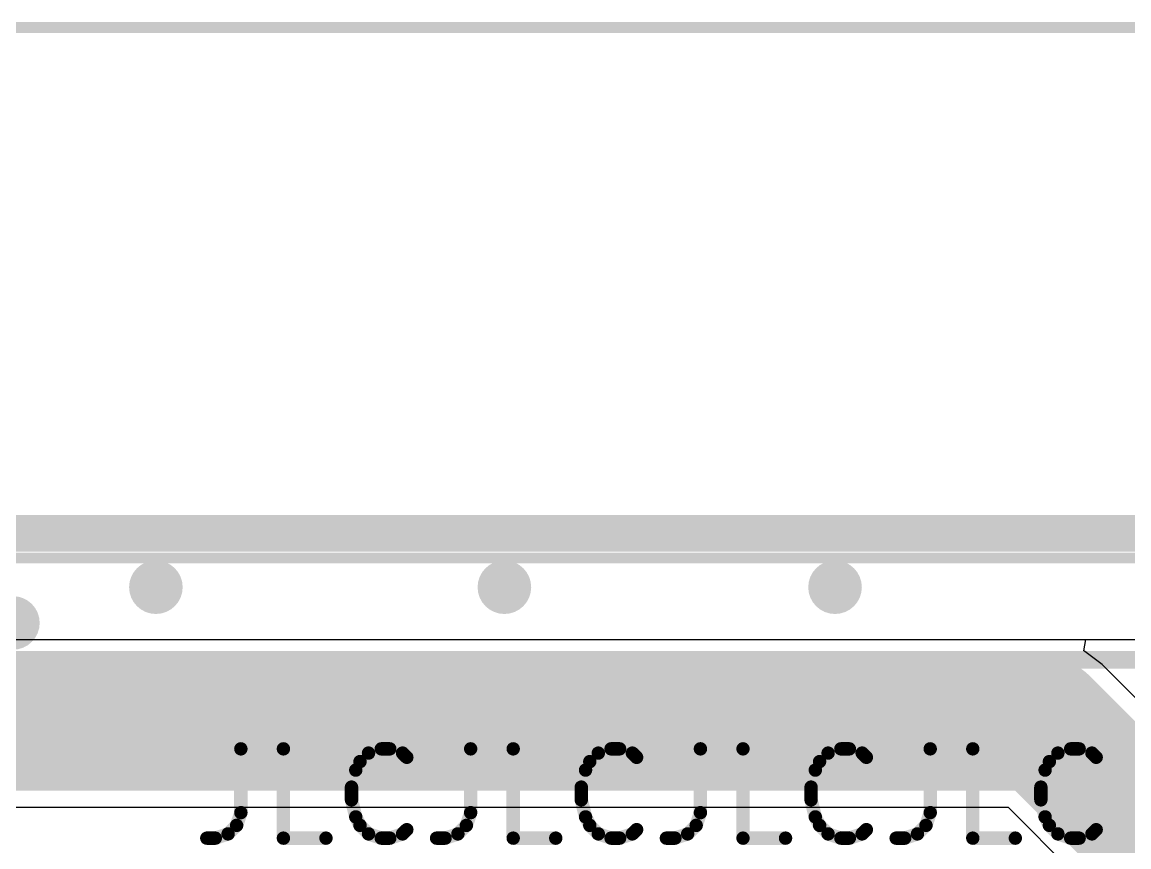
# Model space of a CAD drawing. Header units: inches. Extents: x 0 to 12.4, y -0.6 to 2.2.
# Drawn here: x 1.7729 to 2.2605, y 1.8271 to 2.1907 of the extents above; entities that cross this region are included whole.
import ezdxf

# ---------------------------------------------------------------- set-up
doc = ezdxf.new("R2010")
doc.units = ezdxf.units.IN
doc.header["$MEASUREMENT"] = 0
for name, color, linetype in [('Board_Outline', 216, 'Continuous'), ('Bottom Layer', 5, 'Continuous'), ('Dimension', 6, 'Continuous'), ('Mechanical 4', 56, 'Continuous'), ('Top Layer', 1, 'Continuous'), ('Top Overlay', 2, 'Continuous')]:
    doc.layers.add(name, color=color, linetype=linetype)

# ---------------------------------------------------------------- blocks, each defined once
blk = doc.blocks.new('41_SMD_UFL_M______17')
at = {"layer": 'Top Overlay'}
blk.add_lwpolyline([(-0.356, 0.398, 0.005, 0.005, 0), (0.356, 0.398, 0.005, 0.005, 0)], format="xyseb", dxfattribs=at)

msp = doc.modelspace()

# ---------------------------------------------------------------- hatches: boundary and pattern name
at = {"layer": 'Dimension'}
h = msp.add_hatch(color=6, dxfattribs=at)
edge = h.paths.add_edge_path()
edge.add_arc((1.83179, 1.94161), 0.01181, 0, 360)
h = msp.add_hatch(color=6, dxfattribs=at)
edge = h.paths.add_edge_path()
edge.add_arc((1.98533, 1.94161), 0.01181, 0, 360)
h = msp.add_hatch(color=6, dxfattribs=at)
edge = h.paths.add_edge_path()
edge.add_arc((2.131, 1.94161), 0.01181, 0, 360)
h = msp.add_hatch(color=6, dxfattribs=at)
edge = h.paths.add_edge_path()
edge.add_arc((1.76879, 1.92586), 0.01181, 0, 360)
h = msp.add_hatch(color=6, dxfattribs=at)
edge = h.paths.add_edge_path()
edge.add_arc((1.76879, 1.8983), 0.01181, 0, 360)

# ---------------------------------------------------------------- linework, layer by layer
at = {"layer": 'Board_Outline'}
msp.add_lwpolyline([(0, 1.9685, 0.01, 0.01, 0), (2.55906, 1.9685, 0.01, 0.01, 0)], format="xyseb", dxfattribs=at)
at = {"layer": 'Bottom Layer'}
for p, q in [((2.24056, 1.9135), (2.24156, 1.9185)), ((2.24156, 1.9185), (2.50906, 1.9185)), ((2.24101, 1.91332), (2.24056, 1.9135)), ((2.24864, 1.90747), (2.24101, 1.91332)), ((2.461, 1.6951), (2.24864, 1.90747)), ((1.66759, 1.84457), (2.20733, 1.84457)), ((2.20733, 1.84457), (2.48068, 1.57121))]:
    msp.add_line(p, q, dxfattribs=at)
for points in [[(0.76841, 1.88141, 0.05906, 0.05906, 0), (2.22259, 1.88141, 0.05906, 0.05906, 0)], [(2.22259, 1.88141, 0.05906, 0.05906, 0), (2.51753, 1.58647, 0.05906, 0.05906, 0)]]:
    msp.add_lwpolyline(points, format="xyseb", dxfattribs=at)
msp.add_lwpolyline([(2.20782, 1.88141, 0.02953, 0.02953, 1), (2.23735, 1.88141, 0.02953, 0.02953, 1)], format="xyseb", close=True, dxfattribs=at)
msp.add_lwpolyline([(2.20782, 1.88141, 0.02953, 0.02953, 1), (2.23735, 1.88141, 0.02953, 0.02953, 1)], format="xyseb", close=True, dxfattribs=at)
at = {"layer": 'Dimension'}
for points in [[(0.54426, 1.96128, 0.00787, 0.00787, 0), (2.47056, 1.96128, 0.00787, 0.00787, 0)], [(1.75305, 1.90958, 0.00787, 0.00787, 0), (2.3436, 1.90958, 0.00787, 0.00787, 0)], [(1.75305, 1.90958, 0.00787, 0.00787, 0), (2.3436, 1.90958, 0.00787, 0.00787, 0)]]:
    msp.add_lwpolyline(points, format="xyseb", dxfattribs=at)
at = {"layer": 'Mechanical 4'}
for points in [[(1.69675, 2.18836, 0.00472, 0.00472, 0), (2.40541, 2.18836, 0.00472, 0.00472, 0)], [(1.69675, 1.9545, 0.00472, 0.00472, 0), (2.40541, 1.9545, 0.00472, 0.00472, 0)], [(1.86923, 1.84223, 0.00591, 0.00591, 0), (1.86923, 1.87035, 0.00591, 0.00591, 0)], [(1.88797, 1.83098, 0.00591, 0.00591, 0), (1.88797, 1.87035, 0.00591, 0.00591, 0)], [(1.92547, 1.86848, 0.00591, 0.00591, 0), (1.93109, 1.87035, 0.00591, 0.00591, 0)], [(1.93109, 1.87035, 0.00591, 0.00591, 0), (1.93484, 1.87035, 0.00591, 0.00591, 0)], [(1.93484, 1.87035, 0.00591, 0.00591, 0), (1.94047, 1.86848, 0.00591, 0.00591, 0)], [(1.97046, 1.84223, 0.00591, 0.00591, 0), (1.97046, 1.87035, 0.00591, 0.00591, 0)], [(1.98921, 1.83098, 0.00591, 0.00591, 0), (1.98921, 1.87035, 0.00591, 0.00591, 0)], [(2.02671, 1.86848, 0.00591, 0.00591, 0), (2.03233, 1.87035, 0.00591, 0.00591, 0)], [(2.03233, 1.87035, 0.00591, 0.00591, 0), (2.03608, 1.87035, 0.00591, 0.00591, 0)], [(2.03608, 1.87035, 0.00591, 0.00591, 0), (2.0417, 1.86848, 0.00591, 0.00591, 0)], [(2.0717, 1.84223, 0.00591, 0.00591, 0), (2.0717, 1.87035, 0.00591, 0.00591, 0)], [(2.09045, 1.83098, 0.00591, 0.00591, 0), (2.09045, 1.87035, 0.00591, 0.00591, 0)], [(2.12794, 1.86848, 0.00591, 0.00591, 0), (2.13357, 1.87035, 0.00591, 0.00591, 0)], [(2.13357, 1.87035, 0.00591, 0.00591, 0), (2.13732, 1.87035, 0.00591, 0.00591, 0)], [(2.13732, 1.87035, 0.00591, 0.00591, 0), (2.14294, 1.86848, 0.00591, 0.00591, 0)], [(2.17294, 1.84223, 0.00591, 0.00591, 0), (2.17294, 1.87035, 0.00591, 0.00591, 0)], [(2.19169, 1.83098, 0.00591, 0.00591, 0), (2.19169, 1.87035, 0.00591, 0.00591, 0)], [(2.22918, 1.86848, 0.00591, 0.00591, 0), (2.23481, 1.87035, 0.00591, 0.00591, 0)], [(2.23481, 1.87035, 0.00591, 0.00591, 0), (2.23856, 1.87035, 0.00591, 0.00591, 0)], [(2.23856, 1.87035, 0.00591, 0.00591, 0), (2.24418, 1.86848, 0.00591, 0.00591, 0)], [(1.91985, 1.86098, 0.00591, 0.00591, 0), (1.92172, 1.86473, 0.00591, 0.00591, 0)], [(1.92172, 1.86473, 0.00591, 0.00591, 0), (1.92547, 1.86848, 0.00591, 0.00591, 0)], [(1.94047, 1.86848, 0.00591, 0.00591, 0), (1.94234, 1.86661, 0.00591, 0.00591, 0)], [(2.02108, 1.86098, 0.00591, 0.00591, 0), (2.02296, 1.86473, 0.00591, 0.00591, 0)], [(2.02296, 1.86473, 0.00591, 0.00591, 0), (2.02671, 1.86848, 0.00591, 0.00591, 0)], [(2.0417, 1.86848, 0.00591, 0.00591, 0), (2.04358, 1.86661, 0.00591, 0.00591, 0)], [(2.12232, 1.86098, 0.00591, 0.00591, 0), (2.12419, 1.86473, 0.00591, 0.00591, 0)], [(2.12419, 1.86473, 0.00591, 0.00591, 0), (2.12794, 1.86848, 0.00591, 0.00591, 0)], [(2.14294, 1.86848, 0.00591, 0.00591, 0), (2.14482, 1.86661, 0.00591, 0.00591, 0)], [(2.22356, 1.86098, 0.00591, 0.00591, 0), (2.22543, 1.86473, 0.00591, 0.00591, 0)], [(2.22543, 1.86473, 0.00591, 0.00591, 0), (2.22918, 1.86848, 0.00591, 0.00591, 0)], [(2.24418, 1.86848, 0.00591, 0.00591, 0), (2.24605, 1.86661, 0.00591, 0.00591, 0)], [(1.91797, 1.85348, 0.00591, 0.00591, 0), (1.91985, 1.86098, 0.00591, 0.00591, 0)], [(2.01921, 1.85348, 0.00591, 0.00591, 0), (2.02108, 1.86098, 0.00591, 0.00591, 0)], [(2.12045, 1.85348, 0.00591, 0.00591, 0), (2.12232, 1.86098, 0.00591, 0.00591, 0)], [(2.22168, 1.85348, 0.00591, 0.00591, 0), (2.22356, 1.86098, 0.00591, 0.00591, 0)], [(1.91797, 1.84786, 0.00591, 0.00591, 0), (1.91797, 1.85348, 0.00591, 0.00591, 0)], [(2.01921, 1.84786, 0.00591, 0.00591, 0), (2.01921, 1.85348, 0.00591, 0.00591, 0)], [(2.12045, 1.84786, 0.00591, 0.00591, 0), (2.12045, 1.85348, 0.00591, 0.00591, 0)], [(2.22168, 1.84786, 0.00591, 0.00591, 0), (2.22168, 1.85348, 0.00591, 0.00591, 0)], [(1.91797, 1.84786, 0.00591, 0.00591, 0), (1.91985, 1.84036, 0.00591, 0.00591, 0)], [(2.01921, 1.84786, 0.00591, 0.00591, 0), (2.02108, 1.84036, 0.00591, 0.00591, 0)], [(2.12045, 1.84786, 0.00591, 0.00591, 0), (2.12232, 1.84036, 0.00591, 0.00591, 0)], [(2.22168, 1.84786, 0.00591, 0.00591, 0), (2.22356, 1.84036, 0.00591, 0.00591, 0)], [(1.86735, 1.83661, 0.00591, 0.00591, 0), (1.86923, 1.84223, 0.00591, 0.00591, 0)], [(1.91985, 1.84036, 0.00591, 0.00591, 0), (1.92172, 1.83661, 0.00591, 0.00591, 0)], [(1.96859, 1.83661, 0.00591, 0.00591, 0), (1.97046, 1.84223, 0.00591, 0.00591, 0)], [(2.02108, 1.84036, 0.00591, 0.00591, 0), (2.02296, 1.83661, 0.00591, 0.00591, 0)], [(2.06983, 1.83661, 0.00591, 0.00591, 0), (2.0717, 1.84223, 0.00591, 0.00591, 0)], [(2.12232, 1.84036, 0.00591, 0.00591, 0), (2.12419, 1.83661, 0.00591, 0.00591, 0)], [(2.17106, 1.83661, 0.00591, 0.00591, 0), (2.17294, 1.84223, 0.00591, 0.00591, 0)], [(2.22356, 1.84036, 0.00591, 0.00591, 0), (2.22543, 1.83661, 0.00591, 0.00591, 0)], [(1.8636, 1.83286, 0.00591, 0.00591, 0), (1.86735, 1.83661, 0.00591, 0.00591, 0)], [(1.92172, 1.83661, 0.00591, 0.00591, 0), (1.92547, 1.83286, 0.00591, 0.00591, 0)], [(1.96484, 1.83286, 0.00591, 0.00591, 0), (1.96859, 1.83661, 0.00591, 0.00591, 0)], [(2.02296, 1.83661, 0.00591, 0.00591, 0), (2.02671, 1.83286, 0.00591, 0.00591, 0)], [(2.06608, 1.83286, 0.00591, 0.00591, 0), (2.06983, 1.83661, 0.00591, 0.00591, 0)], [(2.12419, 1.83661, 0.00591, 0.00591, 0), (2.12794, 1.83286, 0.00591, 0.00591, 0)], [(2.16731, 1.83286, 0.00591, 0.00591, 0), (2.17106, 1.83661, 0.00591, 0.00591, 0)], [(2.22543, 1.83661, 0.00591, 0.00591, 0), (2.22918, 1.83286, 0.00591, 0.00591, 0)], [(1.85423, 1.83098, 0.00591, 0.00591, 0), (1.85798, 1.83098, 0.00591, 0.00591, 0)], [(1.85798, 1.83098, 0.00591, 0.00591, 0), (1.8636, 1.83286, 0.00591, 0.00591, 0)], [(1.88797, 1.83098, 0.00591, 0.00591, 0), (1.90672, 1.83098, 0.00591, 0.00591, 0)], [(1.92547, 1.83286, 0.00591, 0.00591, 0), (1.93109, 1.83098, 0.00591, 0.00591, 0)], [(1.93109, 1.83098, 0.00591, 0.00591, 0), (1.93484, 1.83098, 0.00591, 0.00591, 0)], [(1.93484, 1.83098, 0.00591, 0.00591, 0), (1.94047, 1.83286, 0.00591, 0.00591, 0)], [(1.94047, 1.83286, 0.00591, 0.00591, 0), (1.94234, 1.83473, 0.00591, 0.00591, 0)], [(1.95547, 1.83098, 0.00591, 0.00591, 0), (1.95922, 1.83098, 0.00591, 0.00591, 0)], [(1.95922, 1.83098, 0.00591, 0.00591, 0), (1.96484, 1.83286, 0.00591, 0.00591, 0)], [(1.98921, 1.83098, 0.00591, 0.00591, 0), (2.00796, 1.83098, 0.00591, 0.00591, 0)], [(2.02671, 1.83286, 0.00591, 0.00591, 0), (2.03233, 1.83098, 0.00591, 0.00591, 0)], [(2.03233, 1.83098, 0.00591, 0.00591, 0), (2.03608, 1.83098, 0.00591, 0.00591, 0)], [(2.03608, 1.83098, 0.00591, 0.00591, 0), (2.0417, 1.83286, 0.00591, 0.00591, 0)], [(2.0417, 1.83286, 0.00591, 0.00591, 0), (2.04358, 1.83473, 0.00591, 0.00591, 0)], [(2.0567, 1.83098, 0.00591, 0.00591, 0), (2.06045, 1.83098, 0.00591, 0.00591, 0)], [(2.06045, 1.83098, 0.00591, 0.00591, 0), (2.06608, 1.83286, 0.00591, 0.00591, 0)], [(2.09045, 1.83098, 0.00591, 0.00591, 0), (2.1092, 1.83098, 0.00591, 0.00591, 0)], [(2.12794, 1.83286, 0.00591, 0.00591, 0), (2.13357, 1.83098, 0.00591, 0.00591, 0)], [(2.13357, 1.83098, 0.00591, 0.00591, 0), (2.13732, 1.83098, 0.00591, 0.00591, 0)], [(2.13732, 1.83098, 0.00591, 0.00591, 0), (2.14294, 1.83286, 0.00591, 0.00591, 0)], [(2.14294, 1.83286, 0.00591, 0.00591, 0), (2.14482, 1.83473, 0.00591, 0.00591, 0)], [(2.15794, 1.83098, 0.00591, 0.00591, 0), (2.16169, 1.83098, 0.00591, 0.00591, 0)], [(2.16169, 1.83098, 0.00591, 0.00591, 0), (2.16731, 1.83286, 0.00591, 0.00591, 0)], [(2.19169, 1.83098, 0.00591, 0.00591, 0), (2.21043, 1.83098, 0.00591, 0.00591, 0)], [(2.22918, 1.83286, 0.00591, 0.00591, 0), (2.23481, 1.83098, 0.00591, 0.00591, 0)], [(2.23481, 1.83098, 0.00591, 0.00591, 0), (2.23856, 1.83098, 0.00591, 0.00591, 0)], [(2.23856, 1.83098, 0.00591, 0.00591, 0), (2.24418, 1.83286, 0.00591, 0.00591, 0)], [(2.24418, 1.83286, 0.00591, 0.00591, 0), (2.24605, 1.83473, 0.00591, 0.00591, 0)]]:
    msp.add_lwpolyline(points, format="xyseb", dxfattribs=at)
for points in [[(1.86775, 1.87035, 0.00295, 0.00295, 1), (1.8707, 1.87035, 0.00295, 0.00295, 1)], [(1.8865, 1.87035, 0.00295, 0.00295, 1), (1.88945, 1.87035, 0.00295, 0.00295, 1)], [(1.92962, 1.87035, 0.00295, 0.00295, 1), (1.93257, 1.87035, 0.00295, 0.00295, 1)], [(1.92962, 1.87035, 0.00295, 0.00295, 1), (1.93257, 1.87035, 0.00295, 0.00295, 1)], [(1.93337, 1.87035, 0.00295, 0.00295, 1), (1.93632, 1.87035, 0.00295, 0.00295, 1)], [(1.93337, 1.87035, 0.00295, 0.00295, 1), (1.93632, 1.87035, 0.00295, 0.00295, 1)], [(1.96899, 1.87035, 0.00295, 0.00295, 1), (1.97194, 1.87035, 0.00295, 0.00295, 1)], [(1.98774, 1.87035, 0.00295, 0.00295, 1), (1.99069, 1.87035, 0.00295, 0.00295, 1)], [(2.03085, 1.87035, 0.00295, 0.00295, 1), (2.03381, 1.87035, 0.00295, 0.00295, 1)], [(2.03085, 1.87035, 0.00295, 0.00295, 1), (2.03381, 1.87035, 0.00295, 0.00295, 1)], [(2.0346, 1.87035, 0.00295, 0.00295, 1), (2.03756, 1.87035, 0.00295, 0.00295, 1)], [(2.0346, 1.87035, 0.00295, 0.00295, 1), (2.03756, 1.87035, 0.00295, 0.00295, 1)], [(2.07022, 1.87035, 0.00295, 0.00295, 1), (2.07318, 1.87035, 0.00295, 0.00295, 1)], [(2.08897, 1.87035, 0.00295, 0.00295, 1), (2.09193, 1.87035, 0.00295, 0.00295, 1)], [(2.13209, 1.87035, 0.00295, 0.00295, 1), (2.13504, 1.87035, 0.00295, 0.00295, 1)], [(2.13209, 1.87035, 0.00295, 0.00295, 1), (2.13504, 1.87035, 0.00295, 0.00295, 1)], [(2.13584, 1.87035, 0.00295, 0.00295, 1), (2.13879, 1.87035, 0.00295, 0.00295, 1)], [(2.13584, 1.87035, 0.00295, 0.00295, 1), (2.13879, 1.87035, 0.00295, 0.00295, 1)], [(2.17146, 1.87035, 0.00295, 0.00295, 1), (2.17441, 1.87035, 0.00295, 0.00295, 1)], [(2.19021, 1.87035, 0.00295, 0.00295, 1), (2.19316, 1.87035, 0.00295, 0.00295, 1)], [(2.23333, 1.87035, 0.00295, 0.00295, 1), (2.23628, 1.87035, 0.00295, 0.00295, 1)], [(2.23333, 1.87035, 0.00295, 0.00295, 1), (2.23628, 1.87035, 0.00295, 0.00295, 1)], [(2.23708, 1.87035, 0.00295, 0.00295, 1), (2.24003, 1.87035, 0.00295, 0.00295, 1)], [(2.23708, 1.87035, 0.00295, 0.00295, 1), (2.24003, 1.87035, 0.00295, 0.00295, 1)], [(1.92024, 1.86473, 0.00295, 0.00295, 1), (1.9232, 1.86473, 0.00295, 0.00295, 1)], [(1.92024, 1.86473, 0.00295, 0.00295, 1), (1.9232, 1.86473, 0.00295, 0.00295, 1)], [(1.92399, 1.86848, 0.00295, 0.00295, 1), (1.92695, 1.86848, 0.00295, 0.00295, 1)], [(1.92399, 1.86848, 0.00295, 0.00295, 1), (1.92695, 1.86848, 0.00295, 0.00295, 1)], [(1.93899, 1.86848, 0.00295, 0.00295, 1), (1.94194, 1.86848, 0.00295, 0.00295, 1)], [(1.93899, 1.86848, 0.00295, 0.00295, 1), (1.94194, 1.86848, 0.00295, 0.00295, 1)], [(1.94087, 1.86661, 0.00295, 0.00295, 1), (1.94382, 1.86661, 0.00295, 0.00295, 1)], [(2.02148, 1.86473, 0.00295, 0.00295, 1), (2.02443, 1.86473, 0.00295, 0.00295, 1)], [(2.02148, 1.86473, 0.00295, 0.00295, 1), (2.02443, 1.86473, 0.00295, 0.00295, 1)], [(2.02523, 1.86848, 0.00295, 0.00295, 1), (2.02818, 1.86848, 0.00295, 0.00295, 1)], [(2.02523, 1.86848, 0.00295, 0.00295, 1), (2.02818, 1.86848, 0.00295, 0.00295, 1)], [(2.04023, 1.86848, 0.00295, 0.00295, 1), (2.04318, 1.86848, 0.00295, 0.00295, 1)], [(2.04023, 1.86848, 0.00295, 0.00295, 1), (2.04318, 1.86848, 0.00295, 0.00295, 1)], [(2.0421, 1.86661, 0.00295, 0.00295, 1), (2.04506, 1.86661, 0.00295, 0.00295, 1)], [(2.12272, 1.86473, 0.00295, 0.00295, 1), (2.12567, 1.86473, 0.00295, 0.00295, 1)], [(2.12272, 1.86473, 0.00295, 0.00295, 1), (2.12567, 1.86473, 0.00295, 0.00295, 1)], [(2.12647, 1.86848, 0.00295, 0.00295, 1), (2.12942, 1.86848, 0.00295, 0.00295, 1)], [(2.12647, 1.86848, 0.00295, 0.00295, 1), (2.12942, 1.86848, 0.00295, 0.00295, 1)], [(2.14147, 1.86848, 0.00295, 0.00295, 1), (2.14442, 1.86848, 0.00295, 0.00295, 1)], [(2.14147, 1.86848, 0.00295, 0.00295, 1), (2.14442, 1.86848, 0.00295, 0.00295, 1)], [(2.14334, 1.86661, 0.00295, 0.00295, 1), (2.14629, 1.86661, 0.00295, 0.00295, 1)], [(2.22396, 1.86473, 0.00295, 0.00295, 1), (2.22691, 1.86473, 0.00295, 0.00295, 1)], [(2.22396, 1.86473, 0.00295, 0.00295, 1), (2.22691, 1.86473, 0.00295, 0.00295, 1)], [(2.22771, 1.86848, 0.00295, 0.00295, 1), (2.23066, 1.86848, 0.00295, 0.00295, 1)], [(2.22771, 1.86848, 0.00295, 0.00295, 1), (2.23066, 1.86848, 0.00295, 0.00295, 1)], [(2.2427, 1.86848, 0.00295, 0.00295, 1), (2.24566, 1.86848, 0.00295, 0.00295, 1)], [(2.2427, 1.86848, 0.00295, 0.00295, 1), (2.24566, 1.86848, 0.00295, 0.00295, 1)], [(2.24458, 1.86661, 0.00295, 0.00295, 1), (2.24753, 1.86661, 0.00295, 0.00295, 1)], [(1.91837, 1.86098, 0.00295, 0.00295, 1), (1.92132, 1.86098, 0.00295, 0.00295, 1)], [(1.91837, 1.86098, 0.00295, 0.00295, 1), (1.92132, 1.86098, 0.00295, 0.00295, 1)], [(2.01961, 1.86098, 0.00295, 0.00295, 1), (2.02256, 1.86098, 0.00295, 0.00295, 1)], [(2.01961, 1.86098, 0.00295, 0.00295, 1), (2.02256, 1.86098, 0.00295, 0.00295, 1)], [(2.12084, 1.86098, 0.00295, 0.00295, 1), (2.1238, 1.86098, 0.00295, 0.00295, 1)], [(2.12084, 1.86098, 0.00295, 0.00295, 1), (2.1238, 1.86098, 0.00295, 0.00295, 1)], [(2.22208, 1.86098, 0.00295, 0.00295, 1), (2.22503, 1.86098, 0.00295, 0.00295, 1)], [(2.22208, 1.86098, 0.00295, 0.00295, 1), (2.22503, 1.86098, 0.00295, 0.00295, 1)], [(1.91649, 1.85348, 0.00295, 0.00295, 1), (1.91945, 1.85348, 0.00295, 0.00295, 1)], [(1.91649, 1.85348, 0.00295, 0.00295, 1), (1.91945, 1.85348, 0.00295, 0.00295, 1)], [(2.01773, 1.85348, 0.00295, 0.00295, 1), (2.02068, 1.85348, 0.00295, 0.00295, 1)], [(2.01773, 1.85348, 0.00295, 0.00295, 1), (2.02068, 1.85348, 0.00295, 0.00295, 1)], [(2.11897, 1.85348, 0.00295, 0.00295, 1), (2.12192, 1.85348, 0.00295, 0.00295, 1)], [(2.11897, 1.85348, 0.00295, 0.00295, 1), (2.12192, 1.85348, 0.00295, 0.00295, 1)], [(2.22021, 1.85348, 0.00295, 0.00295, 1), (2.22316, 1.85348, 0.00295, 0.00295, 1)], [(2.22021, 1.85348, 0.00295, 0.00295, 1), (2.22316, 1.85348, 0.00295, 0.00295, 1)], [(1.91649, 1.84786, 0.00295, 0.00295, 1), (1.91945, 1.84786, 0.00295, 0.00295, 1)], [(1.91649, 1.84786, 0.00295, 0.00295, 1), (1.91945, 1.84786, 0.00295, 0.00295, 1)], [(2.01773, 1.84786, 0.00295, 0.00295, 1), (2.02068, 1.84786, 0.00295, 0.00295, 1)], [(2.01773, 1.84786, 0.00295, 0.00295, 1), (2.02068, 1.84786, 0.00295, 0.00295, 1)], [(2.11897, 1.84786, 0.00295, 0.00295, 1), (2.12192, 1.84786, 0.00295, 0.00295, 1)], [(2.11897, 1.84786, 0.00295, 0.00295, 1), (2.12192, 1.84786, 0.00295, 0.00295, 1)], [(2.22021, 1.84786, 0.00295, 0.00295, 1), (2.22316, 1.84786, 0.00295, 0.00295, 1)], [(2.22021, 1.84786, 0.00295, 0.00295, 1), (2.22316, 1.84786, 0.00295, 0.00295, 1)], [(1.86775, 1.84223, 0.00295, 0.00295, 1), (1.8707, 1.84223, 0.00295, 0.00295, 1)], [(1.86775, 1.84223, 0.00295, 0.00295, 1), (1.8707, 1.84223, 0.00295, 0.00295, 1)], [(1.91837, 1.84036, 0.00295, 0.00295, 1), (1.92132, 1.84036, 0.00295, 0.00295, 1)], [(1.91837, 1.84036, 0.00295, 0.00295, 1), (1.92132, 1.84036, 0.00295, 0.00295, 1)], [(1.96899, 1.84223, 0.00295, 0.00295, 1), (1.97194, 1.84223, 0.00295, 0.00295, 1)], [(1.96899, 1.84223, 0.00295, 0.00295, 1), (1.97194, 1.84223, 0.00295, 0.00295, 1)], [(2.01961, 1.84036, 0.00295, 0.00295, 1), (2.02256, 1.84036, 0.00295, 0.00295, 1)], [(2.01961, 1.84036, 0.00295, 0.00295, 1), (2.02256, 1.84036, 0.00295, 0.00295, 1)], [(2.07022, 1.84223, 0.00295, 0.00295, 1), (2.07318, 1.84223, 0.00295, 0.00295, 1)], [(2.07022, 1.84223, 0.00295, 0.00295, 1), (2.07318, 1.84223, 0.00295, 0.00295, 1)], [(2.12084, 1.84036, 0.00295, 0.00295, 1), (2.1238, 1.84036, 0.00295, 0.00295, 1)], [(2.12084, 1.84036, 0.00295, 0.00295, 1), (2.1238, 1.84036, 0.00295, 0.00295, 1)], [(2.17146, 1.84223, 0.00295, 0.00295, 1), (2.17441, 1.84223, 0.00295, 0.00295, 1)], [(2.17146, 1.84223, 0.00295, 0.00295, 1), (2.17441, 1.84223, 0.00295, 0.00295, 1)], [(2.22208, 1.84036, 0.00295, 0.00295, 1), (2.22503, 1.84036, 0.00295, 0.00295, 1)], [(2.22208, 1.84036, 0.00295, 0.00295, 1), (2.22503, 1.84036, 0.00295, 0.00295, 1)], [(1.86588, 1.83661, 0.00295, 0.00295, 1), (1.86883, 1.83661, 0.00295, 0.00295, 1)], [(1.86588, 1.83661, 0.00295, 0.00295, 1), (1.86883, 1.83661, 0.00295, 0.00295, 1)], [(1.92024, 1.83661, 0.00295, 0.00295, 1), (1.9232, 1.83661, 0.00295, 0.00295, 1)], [(1.92024, 1.83661, 0.00295, 0.00295, 1), (1.9232, 1.83661, 0.00295, 0.00295, 1)], [(1.96711, 1.83661, 0.00295, 0.00295, 1), (1.97007, 1.83661, 0.00295, 0.00295, 1)], [(1.96711, 1.83661, 0.00295, 0.00295, 1), (1.97007, 1.83661, 0.00295, 0.00295, 1)], [(2.02148, 1.83661, 0.00295, 0.00295, 1), (2.02443, 1.83661, 0.00295, 0.00295, 1)], [(2.02148, 1.83661, 0.00295, 0.00295, 1), (2.02443, 1.83661, 0.00295, 0.00295, 1)], [(2.06835, 1.83661, 0.00295, 0.00295, 1), (2.0713, 1.83661, 0.00295, 0.00295, 1)], [(2.06835, 1.83661, 0.00295, 0.00295, 1), (2.0713, 1.83661, 0.00295, 0.00295, 1)], [(2.12272, 1.83661, 0.00295, 0.00295, 1), (2.12567, 1.83661, 0.00295, 0.00295, 1)], [(2.12272, 1.83661, 0.00295, 0.00295, 1), (2.12567, 1.83661, 0.00295, 0.00295, 1)], [(2.16959, 1.83661, 0.00295, 0.00295, 1), (2.17254, 1.83661, 0.00295, 0.00295, 1)], [(2.16959, 1.83661, 0.00295, 0.00295, 1), (2.17254, 1.83661, 0.00295, 0.00295, 1)], [(2.22396, 1.83661, 0.00295, 0.00295, 1), (2.22691, 1.83661, 0.00295, 0.00295, 1)], [(2.22396, 1.83661, 0.00295, 0.00295, 1), (2.22691, 1.83661, 0.00295, 0.00295, 1)], [(1.85275, 1.83098, 0.00295, 0.00295, 1), (1.8557, 1.83098, 0.00295, 0.00295, 1)], [(1.8565, 1.83098, 0.00295, 0.00295, 1), (1.85945, 1.83098, 0.00295, 0.00295, 1)], [(1.8565, 1.83098, 0.00295, 0.00295, 1), (1.85945, 1.83098, 0.00295, 0.00295, 1)], [(1.86213, 1.83286, 0.00295, 0.00295, 1), (1.86508, 1.83286, 0.00295, 0.00295, 1)], [(1.86213, 1.83286, 0.00295, 0.00295, 1), (1.86508, 1.83286, 0.00295, 0.00295, 1)], [(1.8865, 1.83098, 0.00295, 0.00295, 1), (1.88945, 1.83098, 0.00295, 0.00295, 1)], [(1.8865, 1.83098, 0.00295, 0.00295, 1), (1.88945, 1.83098, 0.00295, 0.00295, 1)], [(1.90525, 1.83098, 0.00295, 0.00295, 1), (1.9082, 1.83098, 0.00295, 0.00295, 1)], [(1.92399, 1.83286, 0.00295, 0.00295, 1), (1.92695, 1.83286, 0.00295, 0.00295, 1)], [(1.92399, 1.83286, 0.00295, 0.00295, 1), (1.92695, 1.83286, 0.00295, 0.00295, 1)], [(1.92962, 1.83098, 0.00295, 0.00295, 1), (1.93257, 1.83098, 0.00295, 0.00295, 1)], [(1.92962, 1.83098, 0.00295, 0.00295, 1), (1.93257, 1.83098, 0.00295, 0.00295, 1)], [(1.93337, 1.83098, 0.00295, 0.00295, 1), (1.93632, 1.83098, 0.00295, 0.00295, 1)], [(1.93337, 1.83098, 0.00295, 0.00295, 1), (1.93632, 1.83098, 0.00295, 0.00295, 1)], [(1.93899, 1.83286, 0.00295, 0.00295, 1), (1.94194, 1.83286, 0.00295, 0.00295, 1)], [(1.93899, 1.83286, 0.00295, 0.00295, 1), (1.94194, 1.83286, 0.00295, 0.00295, 1)], [(1.94087, 1.83473, 0.00295, 0.00295, 1), (1.94382, 1.83473, 0.00295, 0.00295, 1)], [(1.95399, 1.83098, 0.00295, 0.00295, 1), (1.95694, 1.83098, 0.00295, 0.00295, 1)], [(1.95774, 1.83098, 0.00295, 0.00295, 1), (1.96069, 1.83098, 0.00295, 0.00295, 1)], [(1.95774, 1.83098, 0.00295, 0.00295, 1), (1.96069, 1.83098, 0.00295, 0.00295, 1)], [(1.96336, 1.83286, 0.00295, 0.00295, 1), (1.96632, 1.83286, 0.00295, 0.00295, 1)], [(1.96336, 1.83286, 0.00295, 0.00295, 1), (1.96632, 1.83286, 0.00295, 0.00295, 1)], [(1.98774, 1.83098, 0.00295, 0.00295, 1), (1.99069, 1.83098, 0.00295, 0.00295, 1)], [(1.98774, 1.83098, 0.00295, 0.00295, 1), (1.99069, 1.83098, 0.00295, 0.00295, 1)], [(2.00648, 1.83098, 0.00295, 0.00295, 1), (2.00944, 1.83098, 0.00295, 0.00295, 1)], [(2.02523, 1.83286, 0.00295, 0.00295, 1), (2.02818, 1.83286, 0.00295, 0.00295, 1)], [(2.02523, 1.83286, 0.00295, 0.00295, 1), (2.02818, 1.83286, 0.00295, 0.00295, 1)], [(2.03085, 1.83098, 0.00295, 0.00295, 1), (2.03381, 1.83098, 0.00295, 0.00295, 1)], [(2.03085, 1.83098, 0.00295, 0.00295, 1), (2.03381, 1.83098, 0.00295, 0.00295, 1)], [(2.0346, 1.83098, 0.00295, 0.00295, 1), (2.03756, 1.83098, 0.00295, 0.00295, 1)], [(2.0346, 1.83098, 0.00295, 0.00295, 1), (2.03756, 1.83098, 0.00295, 0.00295, 1)], [(2.04023, 1.83286, 0.00295, 0.00295, 1), (2.04318, 1.83286, 0.00295, 0.00295, 1)], [(2.04023, 1.83286, 0.00295, 0.00295, 1), (2.04318, 1.83286, 0.00295, 0.00295, 1)], [(2.0421, 1.83473, 0.00295, 0.00295, 1), (2.04506, 1.83473, 0.00295, 0.00295, 1)], [(2.05523, 1.83098, 0.00295, 0.00295, 1), (2.05818, 1.83098, 0.00295, 0.00295, 1)], [(2.05898, 1.83098, 0.00295, 0.00295, 1), (2.06193, 1.83098, 0.00295, 0.00295, 1)], [(2.05898, 1.83098, 0.00295, 0.00295, 1), (2.06193, 1.83098, 0.00295, 0.00295, 1)], [(2.0646, 1.83286, 0.00295, 0.00295, 1), (2.06755, 1.83286, 0.00295, 0.00295, 1)], [(2.0646, 1.83286, 0.00295, 0.00295, 1), (2.06755, 1.83286, 0.00295, 0.00295, 1)], [(2.08897, 1.83098, 0.00295, 0.00295, 1), (2.09193, 1.83098, 0.00295, 0.00295, 1)], [(2.08897, 1.83098, 0.00295, 0.00295, 1), (2.09193, 1.83098, 0.00295, 0.00295, 1)], [(2.10772, 1.83098, 0.00295, 0.00295, 1), (2.11067, 1.83098, 0.00295, 0.00295, 1)], [(2.12647, 1.83286, 0.00295, 0.00295, 1), (2.12942, 1.83286, 0.00295, 0.00295, 1)], [(2.12647, 1.83286, 0.00295, 0.00295, 1), (2.12942, 1.83286, 0.00295, 0.00295, 1)], [(2.13209, 1.83098, 0.00295, 0.00295, 1), (2.13504, 1.83098, 0.00295, 0.00295, 1)], [(2.13209, 1.83098, 0.00295, 0.00295, 1), (2.13504, 1.83098, 0.00295, 0.00295, 1)], [(2.13584, 1.83098, 0.00295, 0.00295, 1), (2.13879, 1.83098, 0.00295, 0.00295, 1)], [(2.13584, 1.83098, 0.00295, 0.00295, 1), (2.13879, 1.83098, 0.00295, 0.00295, 1)], [(2.14147, 1.83286, 0.00295, 0.00295, 1), (2.14442, 1.83286, 0.00295, 0.00295, 1)], [(2.14147, 1.83286, 0.00295, 0.00295, 1), (2.14442, 1.83286, 0.00295, 0.00295, 1)], [(2.14334, 1.83473, 0.00295, 0.00295, 1), (2.14629, 1.83473, 0.00295, 0.00295, 1)], [(2.15646, 1.83098, 0.00295, 0.00295, 1), (2.15942, 1.83098, 0.00295, 0.00295, 1)], [(2.16021, 1.83098, 0.00295, 0.00295, 1), (2.16317, 1.83098, 0.00295, 0.00295, 1)], [(2.16021, 1.83098, 0.00295, 0.00295, 1), (2.16317, 1.83098, 0.00295, 0.00295, 1)], [(2.16584, 1.83286, 0.00295, 0.00295, 1), (2.16879, 1.83286, 0.00295, 0.00295, 1)], [(2.16584, 1.83286, 0.00295, 0.00295, 1), (2.16879, 1.83286, 0.00295, 0.00295, 1)], [(2.19021, 1.83098, 0.00295, 0.00295, 1), (2.19316, 1.83098, 0.00295, 0.00295, 1)], [(2.19021, 1.83098, 0.00295, 0.00295, 1), (2.19316, 1.83098, 0.00295, 0.00295, 1)], [(2.20896, 1.83098, 0.00295, 0.00295, 1), (2.21191, 1.83098, 0.00295, 0.00295, 1)], [(2.22771, 1.83286, 0.00295, 0.00295, 1), (2.23066, 1.83286, 0.00295, 0.00295, 1)], [(2.22771, 1.83286, 0.00295, 0.00295, 1), (2.23066, 1.83286, 0.00295, 0.00295, 1)], [(2.23333, 1.83098, 0.00295, 0.00295, 1), (2.23628, 1.83098, 0.00295, 0.00295, 1)], [(2.23333, 1.83098, 0.00295, 0.00295, 1), (2.23628, 1.83098, 0.00295, 0.00295, 1)], [(2.23708, 1.83098, 0.00295, 0.00295, 1), (2.24003, 1.83098, 0.00295, 0.00295, 1)], [(2.23708, 1.83098, 0.00295, 0.00295, 1), (2.24003, 1.83098, 0.00295, 0.00295, 1)], [(2.2427, 1.83286, 0.00295, 0.00295, 1), (2.24566, 1.83286, 0.00295, 0.00295, 1)], [(2.2427, 1.83286, 0.00295, 0.00295, 1), (2.24566, 1.83286, 0.00295, 0.00295, 1)], [(2.24458, 1.83473, 0.00295, 0.00295, 1), (2.24753, 1.83473, 0.00295, 0.00295, 1)]]:
    msp.add_lwpolyline(points, format="xyseb", close=True, dxfattribs=at)
at = {"layer": 'Top Layer'}
msp.add_line((1.74454, 1.9185), (2.35446, 1.9185), dxfattribs=at)

# ---------------------------------------------------------------- block references
msp.add_blockref('41_SMD_UFL_M______17', (2.0495, 1.56525))

doc.saveas('drawing.dxf')
